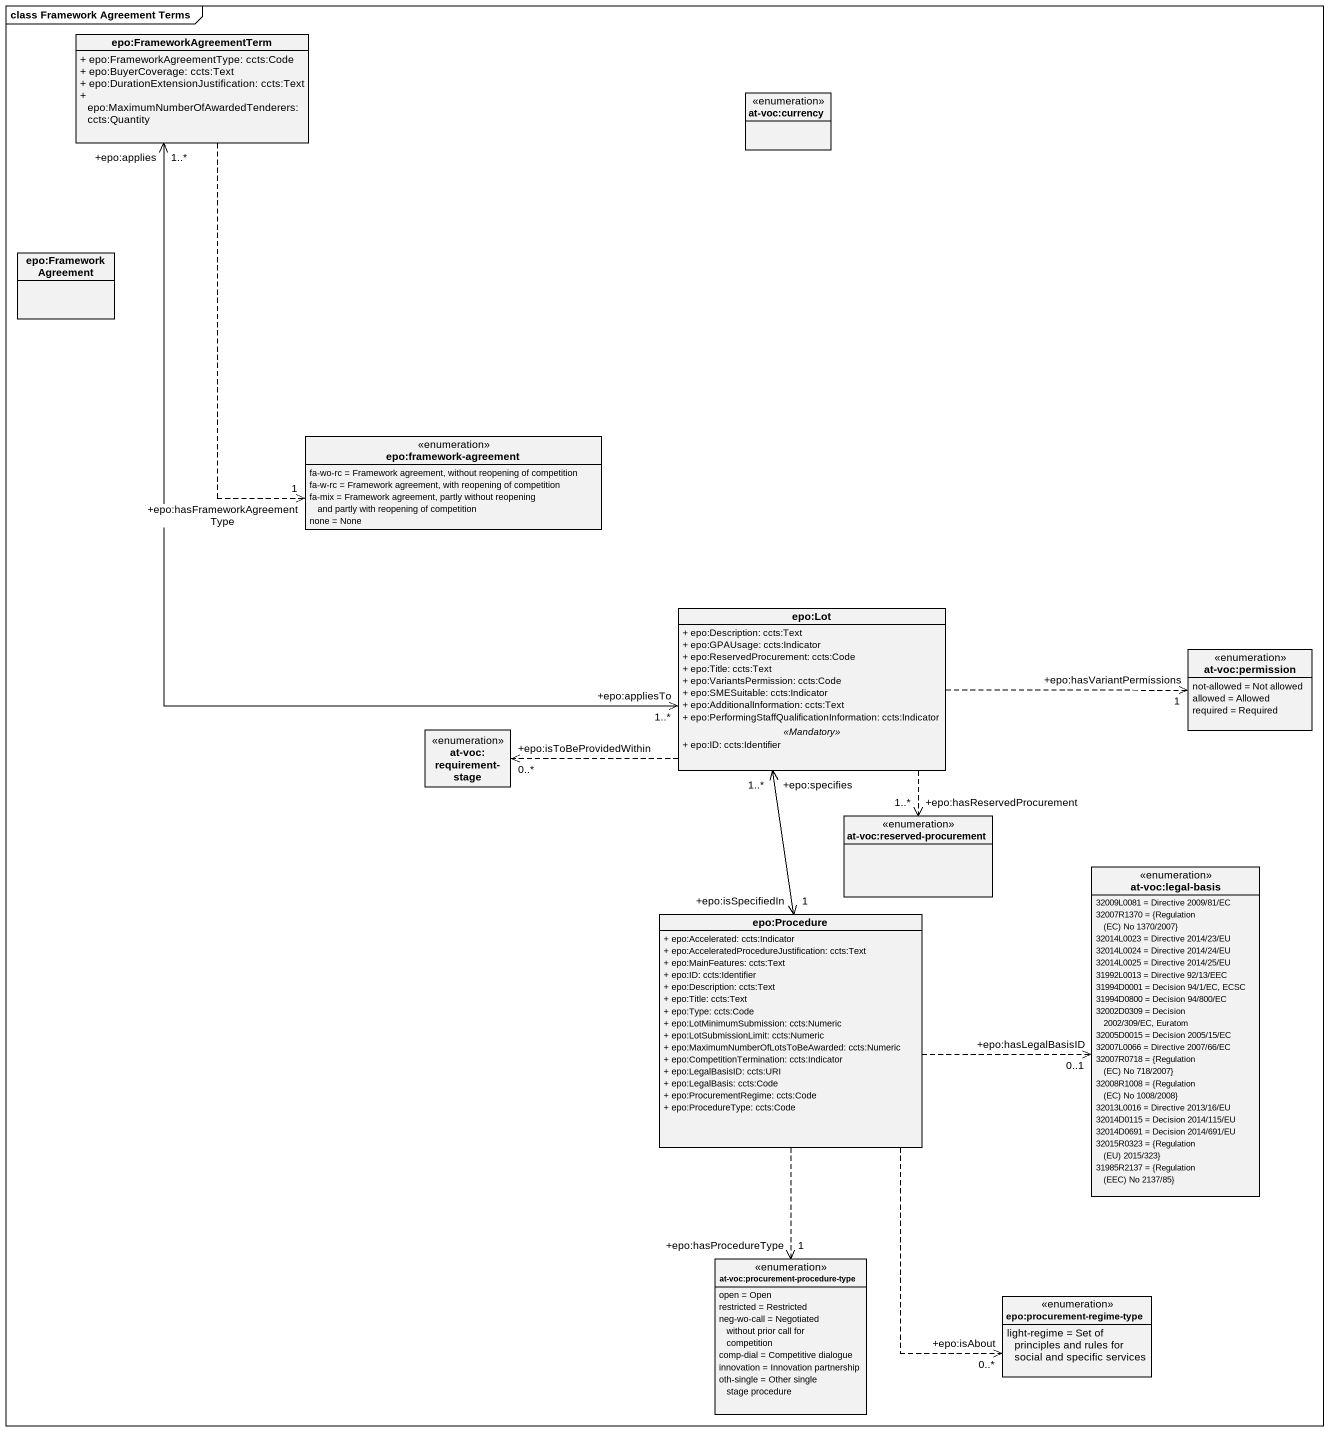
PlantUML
@startuml
mainframe class Framework Agreement Terms
hide circle
hide empty members
skinparam classAttributeIconSize 0
class "epo:FrameworkAgreementTerm" as epo_FrameworkAgreementTerm {
  + epo:FrameworkAgreementType: ccts:Code
  + epo:BuyerCoverage: ccts:Text
  + epo:DurationExtensionJustification: ccts:Text
  + epo:MaximumNumberOfAwardedTenderers: ccts:Quantity
}
enum "at-voc:currency" as at_voc_currency
class "epo:FrameworkAgreement" as epo_FrameworkAgreement
enum "epo:framework-agreement" as epo_framework_agreement {
  fa-wo-rc = Framework agreement, without reopening of competition
  fa-w-rc = Framework agreement, with reopening of competition
  fa-mix = Framework agreement, partly without reopening and partly with reopening of competition
  none = None
}
class "epo:Lot" as epo_Lot {
  + epo:Description: ccts:Text
  + epo:GPAUsage: ccts:Indicator
  + epo:ReservedProcurement: ccts:Code
  + epo:Title: ccts:Text
  + epo:VariantsPermission: ccts:Code
  + epo:SMESuitable: ccts:Indicator
  + epo:AdditionalInformation: ccts:Text
  + epo:PerformingStaffQualificationInformation: ccts:Indicator
  .. <<Mandatory>> ..
  + epo:ID: ccts:Identifier
}
enum "at-voc:permission" as at_voc_permission {
  not-allowed = Not allowed
  allowed = Allowed
  required = Required
}
enum "at-voc:requirement-stage" as at_voc_requirement_stage
enum "at-voc:reserved-procurement" as at_voc_reserved_procurement
enum "at-voc:legal-basis" as at_voc_legal_basis {
  32009L0081 = Directive 2009/81/EC
  {field} 32007R1370 = {Regulation (EC) No 1370/2007}
  32014L0023 = Directive 2014/23/EU
  32014L0024 = Directive 2014/24/EU
  32014L0025 = Directive 2014/25/EU
  31992L0013 = Directive 92/13/EEC
  31994D0001 = Decision 94/1/EC, ECSC
  31994D0800 = Decision 94/800/EC
  32002D0309 = Decision 2002/309/EC, Euratom
  32005D0015 = Decision 2005/15/EC
  32007L0066 = Directive 2007/66/EC
  {field} 32007R0718 = {Regulation (EC) No 718/2007}
  {field} 32008R1008 = {Regulation (EC) No 1008/2008}
  32013L0016 = Directive 2013/16/EU
  32014D0115 = Decision 2014/115/EU
  32014D0691 = Decision 2014/691/EU
  {field} 32015R0323 = {Regulation (EU) 2015/323}
  {field} 31985R2137 = {Regulation (EEC) No 2137/85}
}
class "epo:Procedure" as epo_Procedure {
  + epo:Accelerated: ccts:Indicator
  + epo:AcceleratedProcedureJustification: ccts:Text
  + epo:MainFeatures: ccts:Text
  + epo:ID: ccts:Identifier
  + epo:Description: ccts:Text
  + epo:Title: ccts:Text
  + epo:Type: ccts:Code
  + epo:LotMinimumSubmission: ccts:Numeric
  + epo:LotSubmissionLimit: ccts:Numeric
  + epo:MaximumNumberOfLotsToBeAwarded: ccts:Numeric
  + epo:CompetitionTermination: ccts:Indicator
  + epo:LegalBasisID: ccts:URI
  + epo:LegalBasis: ccts:Code
  + epo:ProcurementRegime: ccts:Code
  + epo:ProcedureType: ccts:Code
}
enum "at-voc:procurement-procedure-type" as at_voc_procurement {
  open = Open
  restricted = Restricted
  neg-wo-call = Negotiated without prior call for competition
  comp-dial = Competitive dialogue
  innovation = Innovation partnership
  oth-single = Other single stage procedure
}
enum "epo:procurement-regime-type" as epo_procurement_regime_type {
  light-regime = Set of principles and rules for social and specific services
}
epo_FrameworkAgreementTerm ..> "+epo:hasFrameworkAgreementType\n1" epo_framework_agreement
epo_FrameworkAgreementTerm "+epo:applies\n1..*" <--> "+epo:appliesTo\n1..*" epo_Lot
epo_Lot .right.> "+epo:hasVariantPermissions\n1" at_voc_permission
epo_Lot .left.> "+epo:isToBeProvidedWithin\n0..*" at_voc_requirement_stage
epo_Lot ..> "+epo:hasReservedProcurement\n1..*" at_voc_reserved_procurement
epo_Procedure "+epo:isSpecifiedIn\n1" <-up-> "+epo:specifies\n1..*" epo_Lot
epo_Procedure .right.> "+epo:hasLegalBasisID\n0..1" at_voc_legal_basis
epo_Procedure ..> "+epo:hasProcedureType\n1" at_voc_procurement
epo_Procedure ..> "+epo:isAbout\n0..*" epo_procurement_regime_type
@enduml
